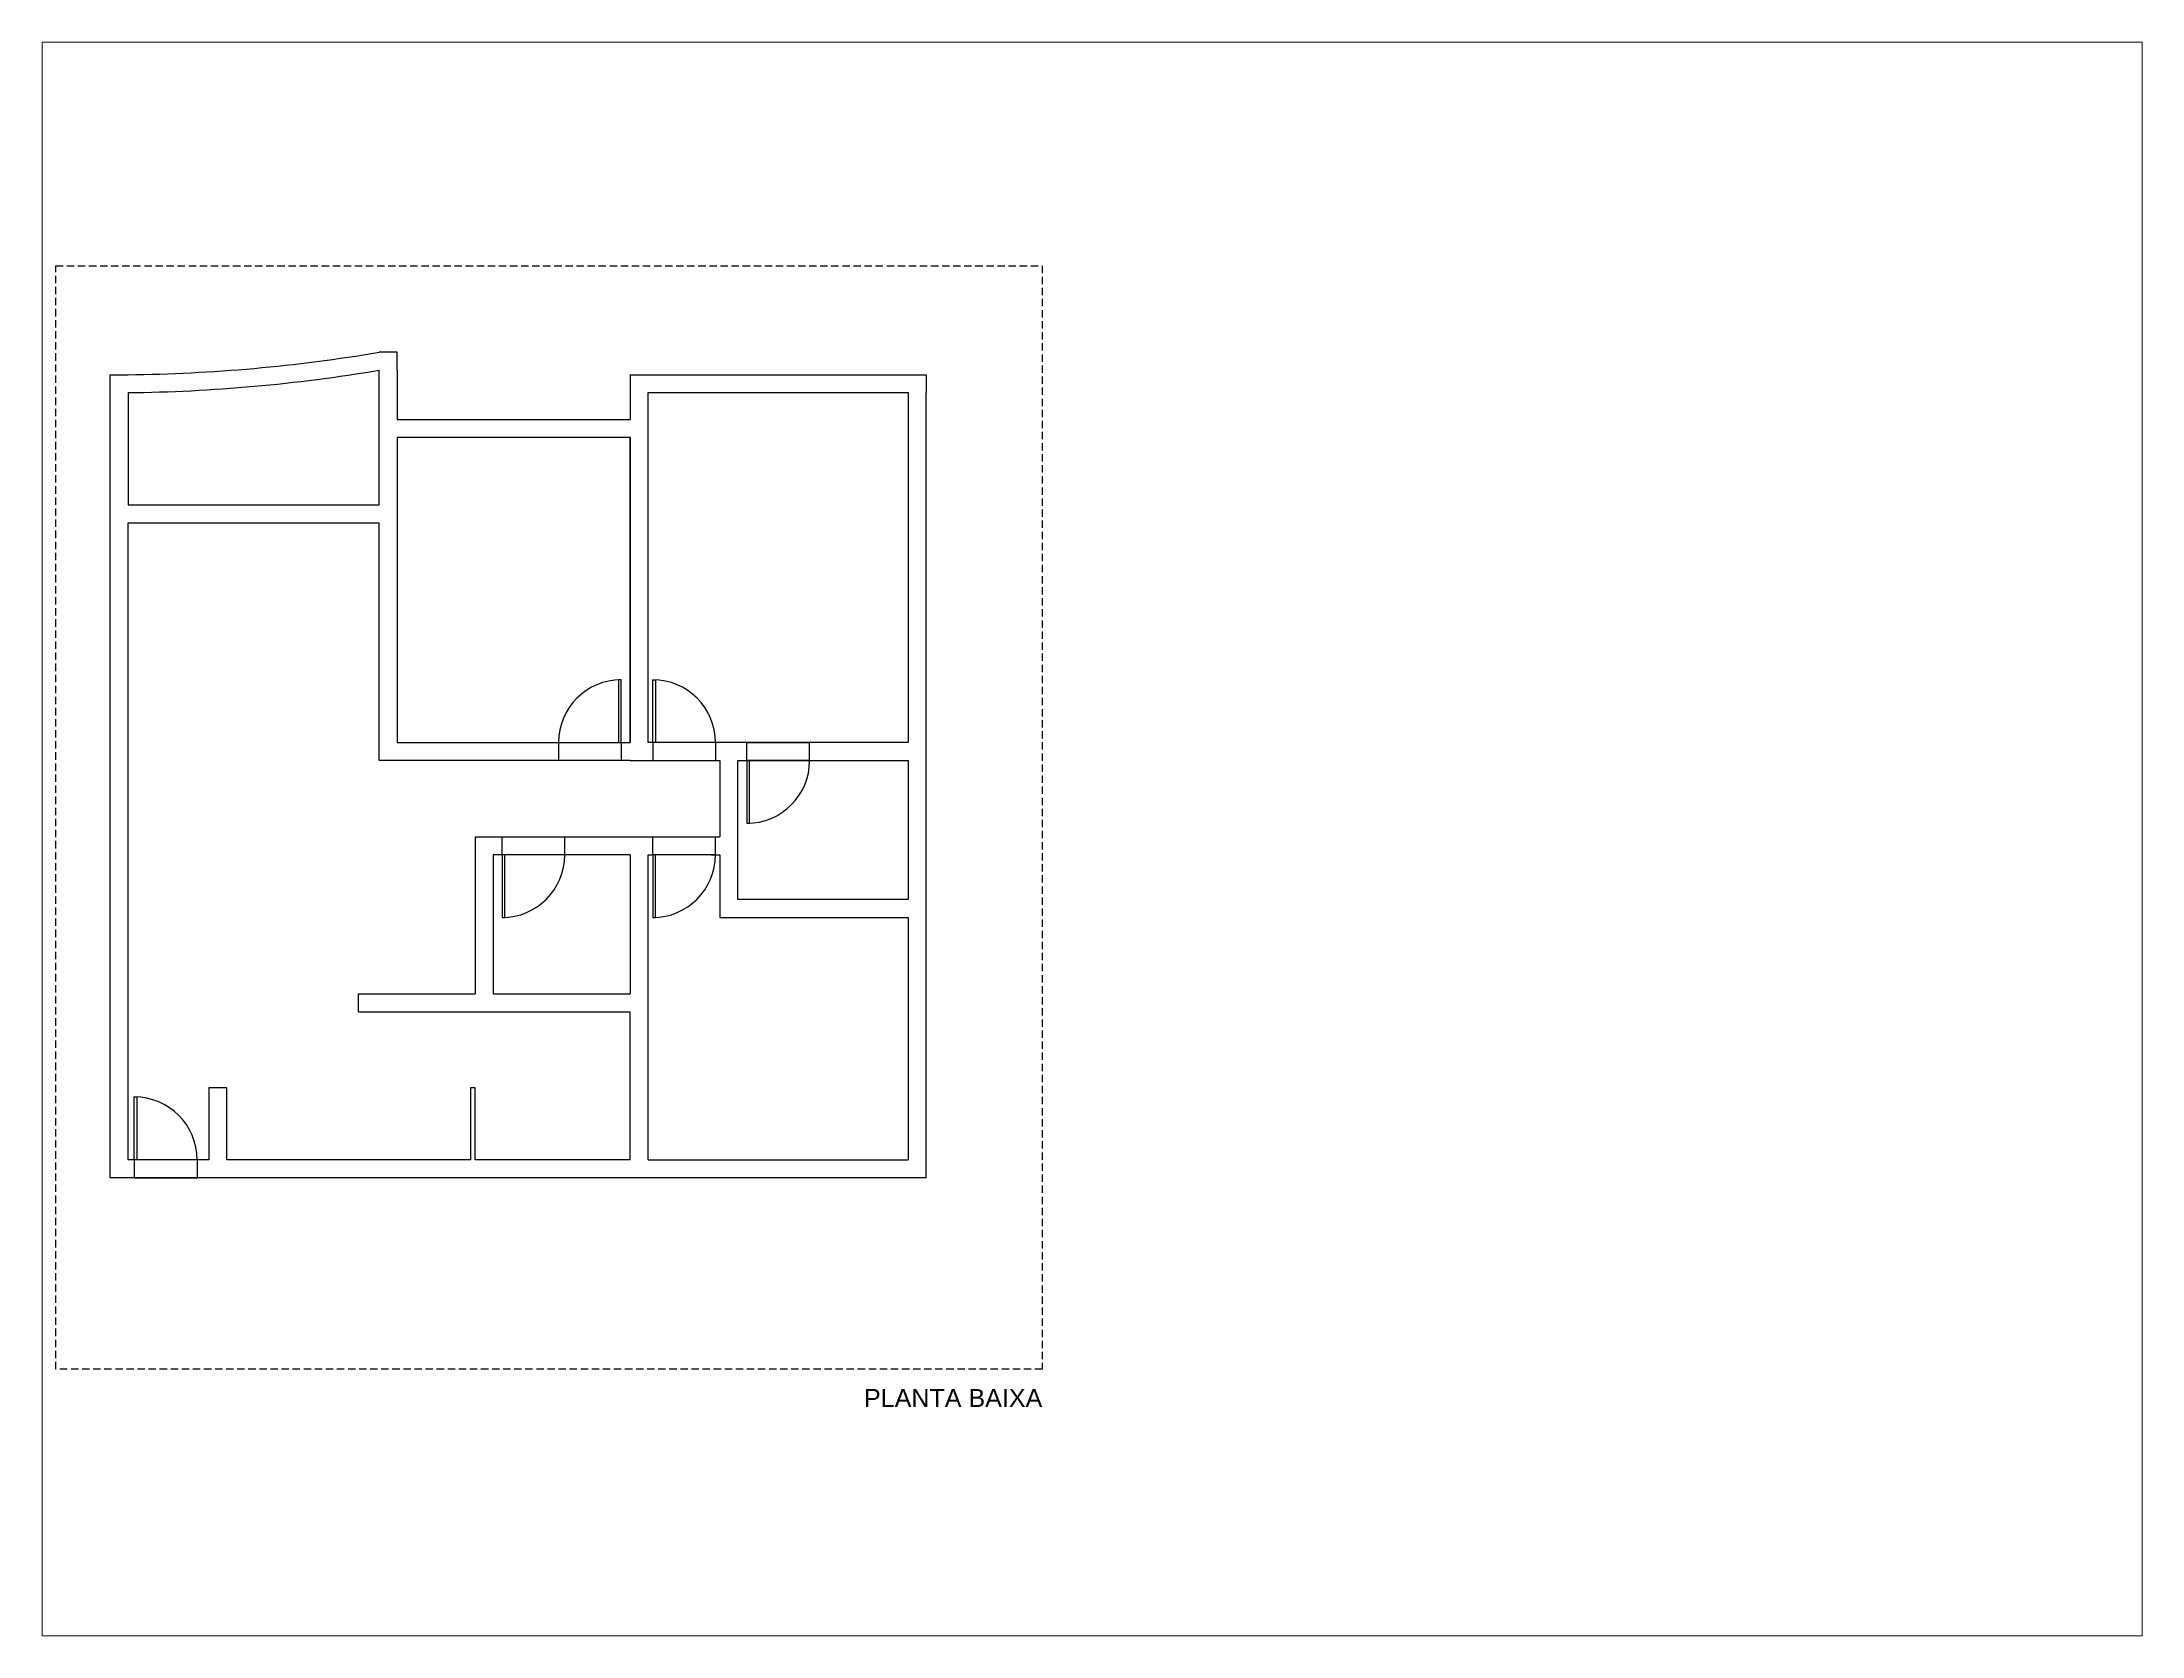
# Paper-space layout 'Layout2' of a CAD drawing. Header units: millimetres. Extents: x 26 to 231, y 20 to 176.
# The model-space entities are those that its viewports show. They can reach past a viewport. Long polylines and large blocks are cut down to what shows.
import ezdxf

# ---------------------------------------------------------------- set-up
doc = ezdxf.new("R2010")
doc.units = ezdxf.units.MM
doc.header["$LTSCALE"] = 0.5
doc.linetypes.add('TRACEJADA', pattern=[19.05, 12.7, -6.35])
for name, color, linetype in [('ALVENARIA', 7, 'Continuous'), ('ESQUADRIA CORTE', 2, 'Continuous'), ('PISO', 8, 'Continuous'), ('PROJEÇÃO', 10, 'TRACEJADA'), ('TEXTO 03', 50, 'Continuous')]:
    doc.layers.add(name, color=color, linetype=linetype)
doc.styles.add('ROMANS', font='romans.shx')

msp = doc.modelspace()

# ---------------------------------------------------------------- linework, layer by layer
at = {"layer": 'ALVENARIA'}
for p, q in [((3.806, 11.335), (3.606, 11.335)), ((3.806, 11.135), (3.806, 11.335)), ((0.606, 9.435), (0.606, 11.085)), ((0.606, 11.085), (0.806, 11.085)), ((3.606, 9.635), (3.606, 11.135)), ((3.806, 11.135), (3.806, 10.585)), ((6.406, 11.085), (6.406, 10.585)), ((6.406, 11.085), (9.706, 11.085)), ((9.706, 11.085), (9.706, 10.885)), ((0.806, 10.885), (0.806, 9.635)), ((6.606, 10.885), (9.506, 10.885)), ((6.606, 6.985), (6.606, 10.885)), ((9.506, 10.885), (9.506, 6.985)), ((9.706, 2.135), (9.706, 10.885)), ((3.606, 9.635), (3.606, 10.585)), ((3.806, 10.585), (6.406, 10.585)), ((6.406, 10.385), (3.806, 10.385)), ((3.806, 10.385), (3.806, 6.985)), ((6.406, 6.985), (6.406, 10.385)), ((6.406, 10.385), (6.406, 6.985)), ((0.806, 9.635), (3.606, 9.635)), ((0.606, 9.335), (0.606, 9.435)), ((0.806, 2.335), (0.806, 9.435)), ((0.806, 9.435), (3.606, 9.435)), ((3.606, 6.785), (3.606, 9.435)), ((0.606, 2.135), (0.606, 9.335)), ((3.806, 6.985), (6.406, 6.985)), ((5.606, 6.985), (5.606, 6.785)), ((6.306, 6.985), (6.306, 6.785)), ((9.506, 6.985), (6.606, 6.985)), ((6.656, 6.985), (6.656, 6.785)), ((7.356, 6.985), (7.356, 6.785)), ((7.706, 6.785), (7.706, 6.985)), ((8.406, 6.785), (8.406, 6.985)), ((6.406, 6.785), (3.606, 6.785)), ((6.406, 6.785), (7.406, 6.785)), ((7.406, 6.785), (7.406, 5.935)), ((7.606, 5.235), (7.606, 6.785)), ((7.606, 6.785), (9.506, 6.785)), ((9.506, 6.785), (9.506, 5.235)), ((4.676, 5.935), (4.676, 4.185)), ((4.676, 5.935), (6.606, 5.935)), ((4.976, 5.735), (4.976, 5.935)), ((5.676, 5.735), (5.676, 5.935)), ((6.606, 5.935), (6.656, 5.935)), ((6.656, 5.735), (6.656, 5.935)), ((7.306, 5.935), (7.406, 5.935)), ((7.356, 5.735), (7.356, 5.935)), ((6.406, 5.735), (4.876, 5.735)), ((4.876, 5.735), (4.876, 4.185)), ((6.406, 5.735), (6.406, 4.185)), ((6.606, 2.335), (6.606, 5.735)), ((6.606, 5.735), (6.656, 5.735)), ((7.306, 5.735), (7.406, 5.735)), ((7.406, 5.735), (7.406, 5.035)), ((9.506, 5.235), (7.606, 5.235)), ((7.406, 5.035), (9.506, 5.035)), ((9.506, 5.035), (9.506, 2.335)), ((3.376, 3.985), (3.376, 4.185)), ((3.376, 4.185), (4.676, 4.185)), ((3.376, 3.985), (4.676, 3.985)), ((4.676, 3.985), (6.406, 3.985)), ((4.876, 4.185), (6.406, 4.185)), ((6.406, 2.335), (6.406, 3.985)), ((1.906, 3.135), (1.706, 3.135)), ((1.706, 3.135), (1.706, 2.335)), ((1.906, 2.335), (1.906, 3.135)), ((4.676, 3.135), (4.626, 3.135)), ((4.626, 3.135), (4.626, 2.335)), ((4.676, 2.335), (4.676, 3.135)), ((6.406, 2.135), (0.606, 2.135)), ((1.706, 2.335), (0.806, 2.335)), ((0.876, 2.335), (0.876, 2.135)), ((1.576, 2.335), (1.576, 2.135)), ((4.626, 2.335), (1.906, 2.335)), ((6.406, 2.335), (4.676, 2.335)), ((9.706, 2.135), (6.406, 2.135)), ((6.606, 2.335), (9.506, 2.335))]:
    msp.add_line(p, q, dxfattribs=at)
for centre in [(0.606, 29.136), (0.606, 28.936)]:
    msp.add_arc(centre, 18.052, 270.6365, 279.5679, dxfattribs=at)
at = {"layer": 'ESQUADRIA CORTE'}
for points in [[(6.306, 6.985), (6.306, 7.685), (6.276, 7.685), (6.276, 6.985)], [(6.656, 6.985), (6.656, 7.685), (6.686, 7.685), (6.686, 6.985)], [(7.706, 6.785), (7.706, 6.085), (7.736, 6.085), (7.736, 6.785)], [(4.976, 5.735), (4.976, 5.035), (5.006, 5.035), (5.006, 5.735)], [(6.656, 5.735), (6.656, 5.035), (6.686, 5.035), (6.686, 5.735)], [(0.876, 2.335), (0.876, 3.035), (0.906, 3.035), (0.906, 2.335)]]:
    msp.add_lwpolyline(points, close=True, dxfattribs=at)
at = {"layer": 'PISO'}
for p, q in [((5.606, 6.985), (6.306, 6.985)), ((7.356, 6.985), (6.656, 6.985)), ((7.706, 6.985), (8.406, 6.985)), ((6.306, 6.785), (5.606, 6.785)), ((6.656, 6.785), (7.356, 6.785)), ((8.406, 6.785), (7.706, 6.785)), ((4.976, 5.935), (5.676, 5.935)), ((6.656, 5.935), (7.356, 5.935)), ((5.676, 5.735), (4.976, 5.735)), ((7.356, 5.735), (6.656, 5.735)), ((1.576, 2.335), (0.876, 2.335)), ((0.876, 2.135), (1.576, 2.135))]:
    msp.add_line(p, q, dxfattribs=at)
for centre, start, end in [((6.306, 6.985), 90, 180), ((6.656, 6.985), 0, 90), ((7.706, 6.785), 270, 0), ((4.976, 5.735), 270, 0), ((6.656, 5.735), 270, 0), ((0.876, 2.335), 0, 90)]:
    msp.add_arc(centre, 0.7, start, end, dxfattribs=at)
at = {"layer": 'PROJEÇÃO'}
msp.add_lwpolyline([(0, 0), (0, 12.3), (11, 12.3), (11, 0)], close=True, dxfattribs=at)

# ---------------------------------------------------------------- texts
at = {"layer": 'TEXTO 03', "insert": (9.012, -0.22), "char_height": 0.1125, "attachment_point": 1, "style": 'ROMANS'}
msp.add_mtext('{\\fArial|b0|i0|c238|p34;\\H1.778x;\\C50;PLANTA\\fArial|b0|i0|c0|p34; BAIXA}', dxfattribs=at)

psp = doc.layouts.new('Layout2')

# ---------------------------------------------------------------- viewports
at = {"layer": 'ALVENARIA'}
psp.add_viewport(center=(128.5, 97.5), size=(205.6, 156), view_center_point=(11.554, 5.91), view_height=17.76546, dxfattribs=at)

doc.saveas('drawing.dxf')
